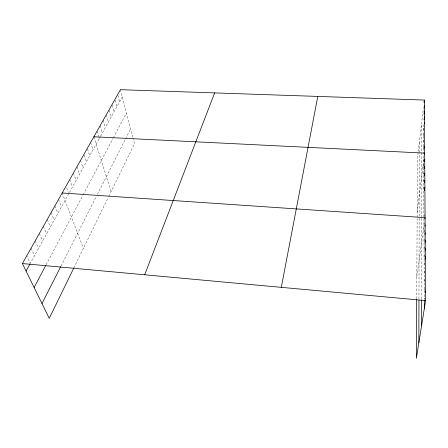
<?xml version="1.0" encoding="UTF-8"?>
<svg xmlns="http://www.w3.org/2000/svg" width="448" height="448" viewBox="0 0 448 448"><rect width="100%" height="100%" fill="white"/><g stroke="black" fill="none" stroke-linecap="round" stroke-linejoin="round"><path stroke-width="0.34" stroke-dasharray="2.24 1.68" d="M418.953 298.883L419.166 218.165M419.171 216.244L419.334 153.334M419.334 152.706L419.362 142.167M416.696 298.771L417.15 218.641M417.161 217.319L417.497 157.987L418.107 152.79M418.264 151.469L423.338 108.494M423.517 130.306L423.914 127.019M423.545 136.209L423.948 132.916M423.573 142.234L423.898 139.591M423.601 148.389L423.926 145.74M417.189 212.033L423.909 159.096M423.685 167.647L423.942 165.648M423.718 174.345L423.892 173.012M423.746 181.199L423.92 179.861M423.78 188.199L423.959 186.861M424.099 216.518L424.469 213.83M416.825 276.746L423.954 225.714M424.043 225.042L424.514 221.687M424.458 229.813L423.987 233.167L423.959 227.069M424.021 240.789L424.497 237.434M424.054 248.584L424.446 245.902M424.094 256.558L424.486 253.876M424.127 264.718L424.525 262.035M424.166 273.067L424.469 271.062M424.206 281.618L424.514 279.619M424.245 290.377L424.452 289.044M424.497 298.021L424.284 299.348L424.105 259.958M73.836 267.949L108.209 197.501M108.78 196.336L134.512 143.59L133.241 138.723M60.99 266.106L96.398 196.308M97.334 194.46L125.289 139.356M125.574 138.79L130.642 128.8M46.116 264.818L82.897 195.317M83.199 194.734L113.008 138.415M113.322 137.827L126.487 112.941M68.802 193.687L30.335 263.278L26.768 255.797M69.468 192.483L100.218 136.842M100.526 136.287L122.293 96.908M31.046 248.214L34.524 255.702M35.23 240.794L38.623 248.287M39.323 233.531L42.638 241.024M43.333 226.419L46.564 233.918M47.258 219.453L50.417 226.951M51.106 212.632L54.186 220.13M54.869 205.951L57.882 213.444M58.559 199.405L61.499 206.898M62.177 192.987L83.406 248.332M66.702 188.082L68.331 192.444M69.737 179.575L72.47 187.046M73.399 173.079L76.065 180.538M76.989 166.718L79.587 174.166M80.5 160.485L83.042 167.922M84.151 154.997L86.425 161.806M87.517 149.016L89.74 155.803M90.619 142.531L92.988 149.923M93.862 136.78L111.054 191.671M97.042 131.141L98.549 136.052M98.734 136.662L99.299 138.505M100.156 125.614L102.362 132.961M103.214 120.187L105.375 127.518M106.215 114.867L108.326 122.175M109.346 110.309L111.222 116.934M112.235 105.179L114.066 111.787M115.063 100.145L116.855 106.736M117.846 95.206L119.599 101.774M120.406 89.695L132.916 137.491M423.489 124.522L423.914 217.862M423.92 218.512L423.948 225.058M423.993 235.245L424.105 259.274M421.372 125.132L421.45 217.767M421.45 218.434L421.518 299.202"/><path stroke-width="0.67" d="M418.835 342.843L418.947 300.25M416.696 299.415L416.36 358.305L425.6 300.602L424.334 100.055L120.406 89.695L22.4 263.553L49.241 318.354L73.836 267.949M424.026 102.654L424.334 100.055M424.06 108.086L424.368 105.482M424.01 114.279L424.402 111.014M424.043 119.935L424.441 116.659M424.312 123.738L424.474 122.422M424.463 148.042L424.626 146.714M424.502 154.442L424.67 153.115L93.862 136.78M424.452 161.655L424.71 159.656M424.491 168.347L424.754 166.342M424.446 175.857L424.794 173.18M424.486 182.851L424.838 180.174M424.435 190.674L424.883 187.326M424.889 219.005L425.074 217.661L62.177 192.987M424.934 226.453L425.124 225.114M424.883 234.746L425.169 232.736M424.928 242.547L425.219 240.531M424.978 250.522L425.27 248.511M424.922 259.358L425.32 256.682M425.331 292.712L425.544 291.385M281.305 287.342L317.778 96.421M144.682 274.786L214.637 92.91M41.994 303.554L60.693 266.683M34.121 287.482L45.786 265.434M26.057 271.023L30.01 263.872M22.4 263.553L425.6 300.602M424.295 300.664L424.329 308.543M421.518 299.869L421.54 325.959"/></g></svg>
